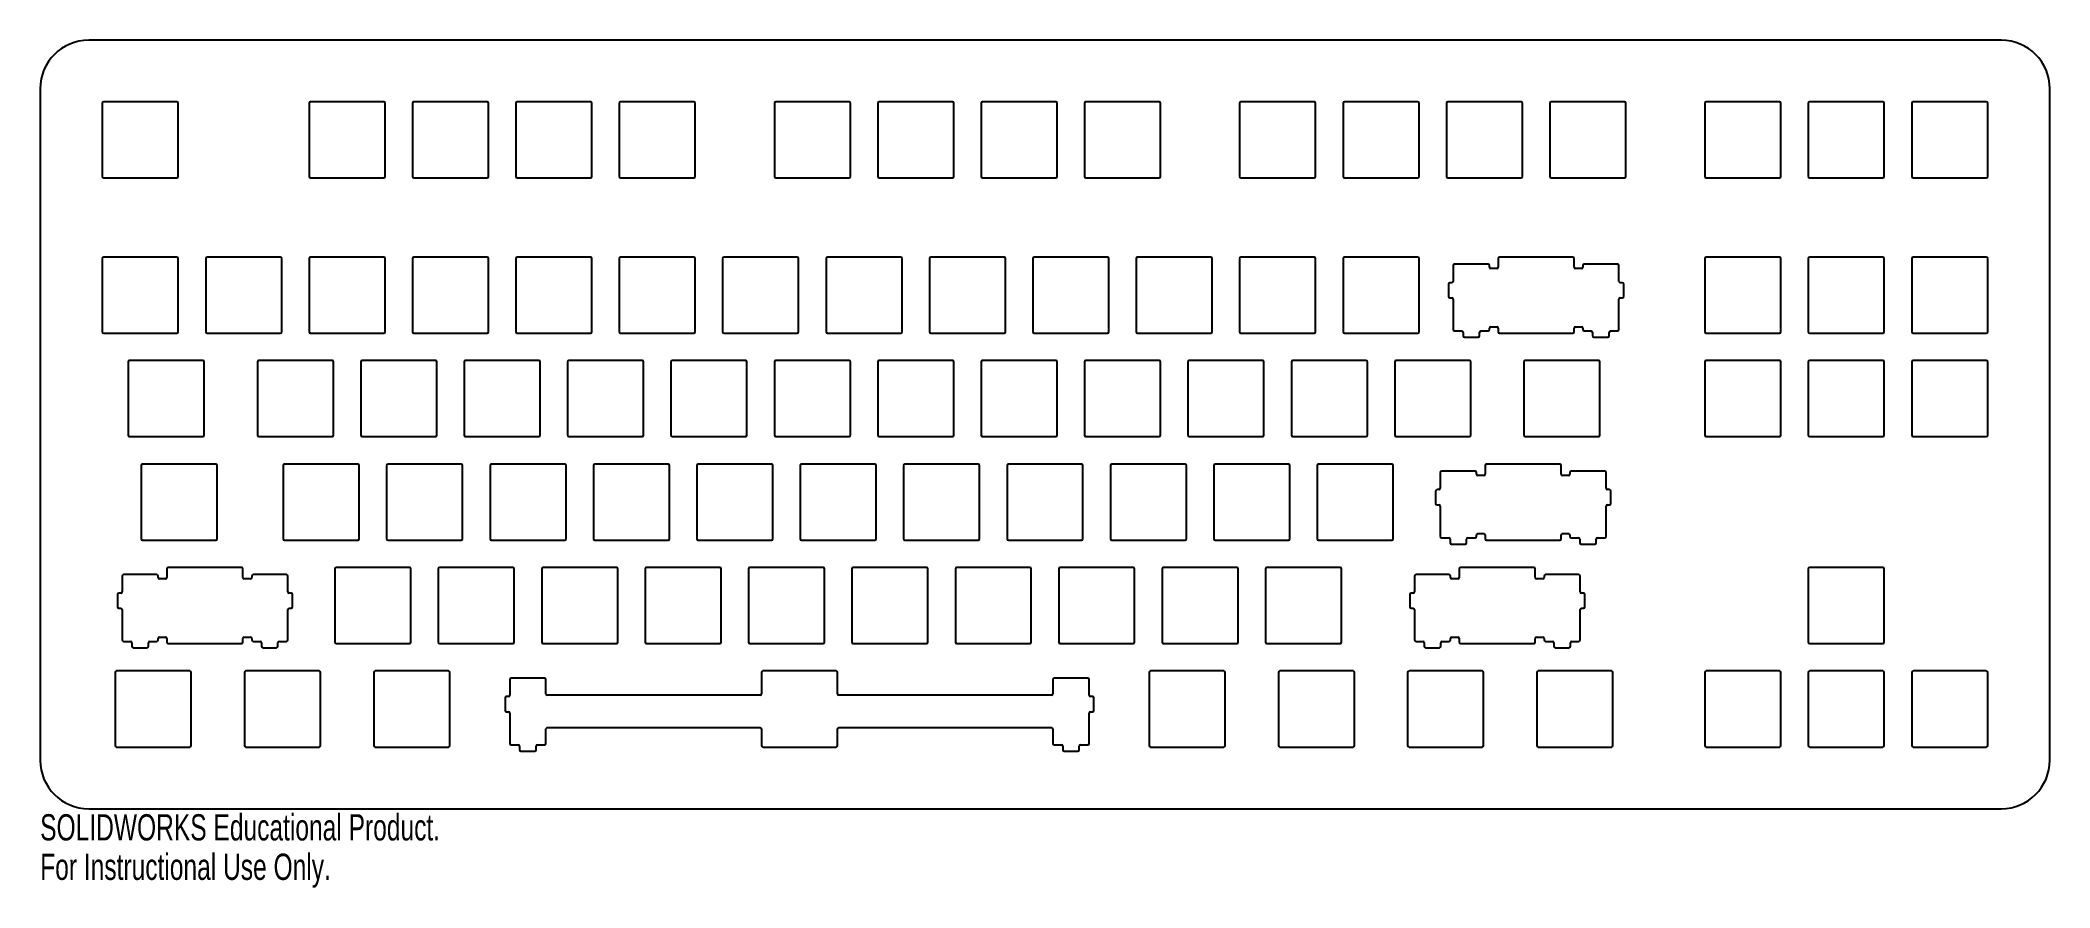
# Model space of a CAD drawing. Header units: millimetres. Extents: x -185 to 185, y -85 to 71.
import ezdxf

# ---------------------------------------------------------------- set-up
doc = ezdxf.new("R2010")
doc.units = ezdxf.units.MM
doc.styles.add('SLDTEXTSTYLE0', font='TXT', dxfattribs={"width": 0.7})

msp = doc.modelspace()

# ---------------------------------------------------------------- linework, layer by layer
at = {"color": 7, "linetype": 'Continuous', "lineweight": 25}
for p, q in [((176.2, 70.75), (-176.2, 70.75)), ((-185.14, 61.81), (-185.14, -61.81)), ((-159.94, 59.39), (-173.44, 59.39)), ((-121.84, 59.39), (-135.34, 59.39)), ((-102.79, 59.39), (-116.29, 59.39)), ((-83.74, 59.39), (-97.24, 59.39)), ((-64.69, 59.39), (-78.19, 59.39)), ((-36.11, 59.39), (-49.61, 59.39)), ((-17.06, 59.39), (-30.56, 59.39)), ((1.99, 59.39), (-11.51, 59.39)), ((21.04, 59.39), (7.54, 59.39)), ((49.61, 59.39), (36.11, 59.39)), ((68.66, 59.39), (55.16, 59.39)), ((87.71, 59.39), (74.21, 59.39)), ((106.76, 59.39), (93.26, 59.39)), ((135.34, 59.39), (121.84, 59.39)), ((154.39, 59.39), (140.89, 59.39)), ((173.44, 59.39), (159.94, 59.39)), ((185.14, -61.81), (185.14, 61.81)), ((-173.69, 59.14), (-173.69, 45.64)), ((-159.69, 45.64), (-159.69, 59.14)), ((-135.59, 59.14), (-135.59, 45.64)), ((-121.59, 45.64), (-121.59, 59.14)), ((-116.54, 59.14), (-116.54, 45.64)), ((-102.54, 45.64), (-102.54, 59.14)), ((-97.49, 59.14), (-97.49, 45.64)), ((-83.49, 45.64), (-83.49, 59.14)), ((-78.44, 59.14), (-78.44, 45.64)), ((-64.44, 45.64), (-64.44, 59.14)), ((-49.86, 59.14), (-49.86, 45.64)), ((-35.86, 45.64), (-35.86, 59.14)), ((-30.81, 59.14), (-30.81, 45.64)), ((-16.81, 45.64), (-16.81, 59.14)), ((-11.76, 59.14), (-11.76, 45.64)), ((2.24, 45.64), (2.24, 59.14)), ((7.29, 59.14), (7.29, 45.64)), ((21.29, 45.64), (21.29, 59.14)), ((35.86, 59.14), (35.86, 45.64)), ((49.86, 45.64), (49.86, 59.14)), ((54.91, 59.14), (54.91, 45.64)), ((68.91, 45.64), (68.91, 59.14)), ((73.96, 59.14), (73.96, 45.64)), ((87.96, 45.64), (87.96, 59.14)), ((93.01, 59.14), (93.01, 45.64)), ((107.01, 45.64), (107.01, 59.14)), ((121.59, 59.14), (121.59, 45.64)), ((135.59, 45.64), (135.59, 59.14)), ((140.64, 59.14), (140.64, 45.64)), ((154.64, 45.64), (154.64, 59.14)), ((159.69, 59.14), (159.69, 45.64)), ((173.69, 45.64), (173.69, 59.14)), ((-173.44, 45.39), (-159.94, 45.39)), ((-135.34, 45.39), (-121.84, 45.39)), ((-116.29, 45.39), (-102.79, 45.39)), ((-97.24, 45.39), (-83.74, 45.39)), ((-78.19, 45.39), (-64.69, 45.39)), ((-49.61, 45.39), (-36.11, 45.39)), ((-30.56, 45.39), (-17.06, 45.39)), ((-11.51, 45.39), (1.99, 45.39)), ((7.54, 45.39), (21.04, 45.39)), ((36.11, 45.39), (49.61, 45.39)), ((55.16, 45.39), (68.66, 45.39)), ((74.21, 45.39), (87.71, 45.39)), ((93.26, 45.39), (106.76, 45.39)), ((121.84, 45.39), (135.34, 45.39)), ((140.89, 45.39), (154.39, 45.39)), ((159.94, 45.39), (173.44, 45.39)), ((-173.69, 30.56), (-173.69, 17.06)), ((-159.94, 30.81), (-173.44, 30.81)), ((-159.69, 17.06), (-159.69, 30.56)), ((-154.64, 30.56), (-154.64, 17.06)), ((-140.89, 30.81), (-154.39, 30.81)), ((-140.64, 17.06), (-140.64, 30.56)), ((-135.59, 30.56), (-135.59, 17.06)), ((-121.84, 30.81), (-135.34, 30.81)), ((-121.59, 17.06), (-121.59, 30.56)), ((-116.54, 30.56), (-116.54, 17.06)), ((-102.79, 30.81), (-116.29, 30.81)), ((-102.54, 17.06), (-102.54, 30.56)), ((-97.49, 30.56), (-97.49, 17.06)), ((-83.74, 30.81), (-97.24, 30.81)), ((-83.49, 17.06), (-83.49, 30.56)), ((-78.44, 30.56), (-78.44, 17.06)), ((-64.69, 30.81), (-78.19, 30.81)), ((-64.44, 17.06), (-64.44, 30.56)), ((-59.39, 30.56), (-59.39, 17.06)), ((-45.64, 30.81), (-59.14, 30.81)), ((-45.39, 17.06), (-45.39, 30.56)), ((-40.34, 30.56), (-40.34, 17.06)), ((-26.59, 30.81), (-40.09, 30.81)), ((-26.34, 17.06), (-26.34, 30.56)), ((-21.29, 30.56), (-21.29, 17.06)), ((-7.54, 30.81), (-21.04, 30.81)), ((-7.29, 17.06), (-7.29, 30.56)), ((-2.24, 30.56), (-2.24, 17.06)), ((11.51, 30.81), (-1.99, 30.81)), ((11.76, 17.06), (11.76, 30.56)), ((16.81, 30.56), (16.81, 17.06)), ((30.56, 30.81), (17.06, 30.81)), ((30.81, 17.06), (30.81, 30.56)), ((35.86, 30.56), (35.86, 17.06)), ((49.61, 30.81), (36.11, 30.81)), ((49.86, 17.06), (49.86, 30.56)), ((54.91, 30.56), (54.91, 17.06)), ((68.66, 30.81), (55.16, 30.81)), ((68.91, 17.06), (68.91, 30.56)), ((83.49, 30.56), (83.49, 28.96)), ((97.24, 30.81), (83.74, 30.81)), ((97.49, 28.96), (97.49, 30.56)), ((121.59, 30.56), (121.59, 17.06)), ((135.34, 30.81), (121.84, 30.81)), ((135.59, 17.06), (135.59, 30.56)), ((140.64, 30.56), (140.64, 17.06)), ((154.39, 30.81), (140.89, 30.81)), ((154.64, 17.06), (154.64, 30.56)), ((159.69, 30.56), (159.69, 17.06)), ((173.44, 30.81), (159.94, 30.81)), ((173.69, 17.06), (173.69, 30.56)), ((74.97, 26.1), (74.61, 26.1)), ((75.22, 29.25), (75.22, 26.35)), ((81.63, 29.5), (75.47, 29.5)), ((81.88, 28.96), (81.88, 29.25)), ((83.24, 28.71), (82.13, 28.71)), ((98.85, 28.71), (97.74, 28.71)), ((99.1, 29.25), (99.1, 28.96)), ((105.5, 29.5), (99.35, 29.5)), ((105.75, 26.35), (105.75, 29.25)), ((106.37, 26.1), (106, 26.1)), ((74.36, 25.85), (74.36, 23.55)), ((74.61, 23.3), (74.97, 23.3)), ((75.22, 23.05), (75.22, 17.46)), ((105.75, 17.46), (105.75, 23.05)), ((106, 23.3), (106.37, 23.3)), ((106.62, 23.55), (106.62, 25.85)), ((-173.44, 16.81), (-159.94, 16.81)), ((-154.39, 16.81), (-140.89, 16.81)), ((-135.34, 16.81), (-121.84, 16.81)), ((-116.29, 16.81), (-102.79, 16.81)), ((-97.24, 16.81), (-83.74, 16.81)), ((-78.19, 16.81), (-64.69, 16.81)), ((-59.14, 16.81), (-45.64, 16.81)), ((-40.09, 16.81), (-26.59, 16.81)), ((-21.04, 16.81), (-7.54, 16.81)), ((-1.99, 16.81), (11.51, 16.81)), ((17.06, 16.81), (30.56, 16.81)), ((36.11, 16.81), (49.61, 16.81)), ((55.16, 16.81), (68.66, 16.81)), ((75.47, 17.21), (76.78, 17.21)), ((77.03, 16.96), (77.03, 16.3)), ((77.28, 16.05), (79.82, 16.05)), ((80.07, 16.3), (80.07, 16.96)), ((80.32, 17.21), (81.63, 17.21)), ((81.88, 17.46), (81.88, 17.75)), ((82.13, 18), (83.24, 18)), ((83.49, 17.75), (83.49, 17.06)), ((83.74, 16.81), (97.24, 16.81)), ((97.49, 17.06), (97.49, 17.75)), ((97.74, 18), (98.85, 18)), ((99.1, 17.75), (99.1, 17.46)), ((99.35, 17.21), (100.65, 17.21)), ((100.9, 16.96), (100.9, 16.3)), ((101.15, 16.05), (103.7, 16.05)), ((103.95, 16.3), (103.95, 16.96)), ((104.2, 17.21), (105.5, 17.21)), ((121.84, 16.81), (135.34, 16.81)), ((140.89, 16.81), (154.39, 16.81)), ((159.94, 16.81), (173.44, 16.81)), ((-168.93, 11.51), (-168.93, -1.99)), ((-155.18, 11.76), (-168.68, 11.76)), ((-154.93, -1.99), (-154.93, 11.51)), ((-145.11, 11.51), (-145.11, -1.99)), ((-131.36, 11.76), (-144.86, 11.76)), ((-131.11, -1.99), (-131.11, 11.51)), ((-126.06, 11.51), (-126.06, -1.99)), ((-112.31, 11.76), (-125.81, 11.76)), ((-112.06, -1.99), (-112.06, 11.51)), ((-107.01, 11.51), (-107.01, -1.99)), ((-93.26, 11.76), (-106.76, 11.76)), ((-93.01, -1.99), (-93.01, 11.51)), ((-87.96, 11.51), (-87.96, -1.99)), ((-74.21, 11.76), (-87.71, 11.76)), ((-73.96, -1.99), (-73.96, 11.51)), ((-68.91, 11.51), (-68.91, -1.99)), ((-55.16, 11.76), (-68.66, 11.76)), ((-54.91, -1.99), (-54.91, 11.51)), ((-49.86, 11.51), (-49.86, -1.99)), ((-36.11, 11.76), (-49.61, 11.76)), ((-35.86, -1.99), (-35.86, 11.51)), ((-30.81, 11.51), (-30.81, -1.99)), ((-17.06, 11.76), (-30.56, 11.76)), ((-16.81, -1.99), (-16.81, 11.51)), ((-11.76, 11.51), (-11.76, -1.99)), ((1.99, 11.76), (-11.51, 11.76)), ((2.24, -1.99), (2.24, 11.51)), ((7.29, 11.51), (7.29, -1.99)), ((21.04, 11.76), (7.54, 11.76)), ((21.29, -1.99), (21.29, 11.51)), ((26.34, 11.51), (26.34, -1.99)), ((40.09, 11.76), (26.59, 11.76)), ((40.34, -1.99), (40.34, 11.51)), ((45.39, 11.51), (45.39, -1.99)), ((59.14, 11.76), (45.64, 11.76)), ((59.39, -1.99), (59.39, 11.51)), ((64.44, 11.51), (64.44, -1.99)), ((78.19, 11.76), (64.69, 11.76)), ((78.44, -1.99), (78.44, 11.51)), ((88.25, 11.51), (88.25, -1.99)), ((102, 11.76), (88.5, 11.76)), ((102.25, -1.99), (102.25, 11.51)), ((121.59, 11.51), (121.59, -1.99)), ((135.34, 11.76), (121.84, 11.76)), ((135.59, -1.99), (135.59, 11.51)), ((140.64, 11.51), (140.64, -1.99)), ((154.39, 11.76), (140.89, 11.76)), ((154.64, -1.99), (154.64, 11.51)), ((159.69, 11.51), (159.69, -1.99)), ((173.44, 11.76), (159.94, 11.76)), ((173.69, -1.99), (173.69, 11.51)), ((-168.68, -2.24), (-155.18, -2.24)), ((-144.86, -2.24), (-131.36, -2.24)), ((-125.81, -2.24), (-112.31, -2.24)), ((-106.76, -2.24), (-93.26, -2.24)), ((-87.71, -2.24), (-74.21, -2.24)), ((-68.66, -2.24), (-55.16, -2.24)), ((-49.61, -2.24), (-36.11, -2.24)), ((-30.56, -2.24), (-17.06, -2.24)), ((-11.51, -2.24), (1.99, -2.24)), ((7.54, -2.24), (21.04, -2.24)), ((26.59, -2.24), (40.09, -2.24)), ((45.64, -2.24), (59.14, -2.24)), ((64.69, -2.24), (78.19, -2.24)), ((88.5, -2.24), (102, -2.24)), ((121.84, -2.24), (135.34, -2.24)), ((140.89, -2.24), (154.39, -2.24)), ((159.94, -2.24), (173.44, -2.24)), ((-152.79, -7.29), (-166.29, -7.29)), ((-126.6, -7.29), (-140.1, -7.29)), ((-107.55, -7.29), (-121.05, -7.29)), ((-88.5, -7.29), (-102, -7.29)), ((-69.45, -7.29), (-82.95, -7.29)), ((-50.4, -7.29), (-63.9, -7.29)), ((-31.35, -7.29), (-44.85, -7.29)), ((-12.3, -7.29), (-25.8, -7.29)), ((6.75, -7.29), (-6.75, -7.29)), ((25.8, -7.29), (12.3, -7.29)), ((44.85, -7.29), (31.35, -7.29)), ((63.9, -7.29), (50.4, -7.29)), ((94.86, -7.29), (81.36, -7.29)), ((-166.54, -7.54), (-166.54, -21.04)), ((-152.54, -21.04), (-152.54, -7.54)), ((-140.35, -7.54), (-140.35, -21.04)), ((-126.35, -21.04), (-126.35, -7.54)), ((-121.3, -7.54), (-121.3, -21.04)), ((-107.3, -21.04), (-107.3, -7.54)), ((-102.25, -7.54), (-102.25, -21.04)), ((-88.25, -21.04), (-88.25, -7.54)), ((-83.2, -7.54), (-83.2, -21.04)), ((-69.2, -21.04), (-69.2, -7.54)), ((-64.15, -7.54), (-64.15, -21.04)), ((-50.15, -21.04), (-50.15, -7.54)), ((-45.1, -7.54), (-45.1, -21.04)), ((-31.1, -21.04), (-31.1, -7.54)), ((-26.05, -7.54), (-26.05, -21.04)), ((-12.05, -21.04), (-12.05, -7.54)), ((-7, -7.54), (-7, -21.04)), ((7, -21.04), (7, -7.54)), ((12.05, -7.54), (12.05, -21.04)), ((26.05, -21.04), (26.05, -7.54)), ((31.1, -7.54), (31.1, -21.04)), ((45.1, -21.04), (45.1, -7.54)), ((50.15, -7.54), (50.15, -21.04)), ((64.15, -21.04), (64.15, -7.54)), ((72.84, -8.85), (72.84, -11.75)), ((79.25, -8.6), (73.09, -8.6)), ((79.5, -9.14), (79.5, -8.85)), ((80.86, -9.39), (79.75, -9.39)), ((81.11, -7.54), (81.11, -9.14)), ((95.11, -9.14), (95.11, -7.54)), ((96.47, -9.39), (95.36, -9.39)), ((96.72, -8.85), (96.72, -9.14)), ((103.12, -8.6), (96.97, -8.6)), ((103.37, -11.75), (103.37, -8.85)), ((71.98, -12.25), (71.98, -14.55)), ((72.59, -12), (72.23, -12)), ((72.23, -14.8), (72.59, -14.8)), ((103.99, -12), (103.62, -12)), ((103.62, -14.8), (103.99, -14.8)), ((104.24, -14.55), (104.24, -12.25)), ((72.84, -15.05), (72.84, -20.64)), ((103.37, -20.64), (103.37, -15.05)), ((-166.29, -21.29), (-152.79, -21.29)), ((-140.1, -21.29), (-126.6, -21.29)), ((-121.05, -21.29), (-107.55, -21.29)), ((-102, -21.29), (-88.5, -21.29)), ((-82.95, -21.29), (-69.45, -21.29)), ((-63.9, -21.29), (-50.4, -21.29)), ((-44.85, -21.29), (-31.35, -21.29)), ((-25.8, -21.29), (-12.3, -21.29)), ((-6.75, -21.29), (6.75, -21.29)), ((12.3, -21.29), (25.8, -21.29)), ((31.35, -21.29), (44.85, -21.29)), ((50.4, -21.29), (63.9, -21.29)), ((73.09, -20.89), (74.39, -20.89)), ((74.64, -21.14), (74.64, -21.8)), ((74.89, -22.05), (77.44, -22.05)), ((77.69, -21.8), (77.69, -21.14)), ((77.94, -20.89), (79.25, -20.89)), ((79.5, -20.64), (79.5, -20.35)), ((79.75, -20.1), (80.86, -20.1)), ((81.11, -20.35), (81.11, -21.04)), ((81.36, -21.29), (94.86, -21.29)), ((95.11, -21.04), (95.11, -20.35)), ((95.36, -20.1), (96.47, -20.1)), ((96.72, -20.35), (96.72, -20.64)), ((96.97, -20.89), (98.27, -20.89)), ((98.52, -21.14), (98.52, -21.8)), ((98.77, -22.05), (101.32, -22.05)), ((101.57, -21.8), (101.57, -21.14)), ((101.82, -20.89), (103.12, -20.89)), ((-170.05, -27.9), (-170.05, -30.8)), ((-163.64, -27.65), (-169.8, -27.65)), ((-163.39, -28.19), (-163.39, -27.9)), ((-162.03, -28.44), (-163.14, -28.44)), ((-161.78, -26.59), (-161.78, -28.19)), ((-148.03, -26.34), (-161.53, -26.34)), ((-147.78, -28.19), (-147.78, -26.59)), ((-146.42, -28.44), (-147.53, -28.44)), ((-146.17, -27.9), (-146.17, -28.19)), ((-139.77, -27.65), (-145.92, -27.65)), ((-139.52, -30.8), (-139.52, -27.9)), ((-130.82, -26.59), (-130.82, -40.09)), ((-117.08, -26.34), (-130.57, -26.34)), ((-116.83, -40.09), (-116.83, -26.59)), ((-111.78, -26.59), (-111.78, -40.09)), ((-98.03, -26.34), (-111.53, -26.34)), ((-97.78, -40.09), (-97.78, -26.59)), ((-92.72, -26.59), (-92.72, -40.09)), ((-78.97, -26.34), (-92.47, -26.34)), ((-78.72, -40.09), (-78.72, -26.59)), ((-73.67, -26.59), (-73.67, -40.09)), ((-59.92, -26.34), (-73.42, -26.34)), ((-59.67, -40.09), (-59.67, -26.59)), ((-54.62, -26.59), (-54.62, -40.09)), ((-40.88, -26.34), (-54.38, -26.34)), ((-40.62, -40.09), (-40.62, -26.59)), ((-35.58, -26.59), (-35.58, -40.09)), ((-21.82, -26.34), (-35.33, -26.34)), ((-21.57, -40.09), (-21.57, -26.59)), ((-16.52, -26.59), (-16.52, -40.09)), ((-2.77, -26.34), (-16.27, -26.34)), ((-2.52, -40.09), (-2.52, -26.59)), ((2.52, -26.59), (2.52, -40.09)), ((16.27, -26.34), (2.77, -26.34)), ((16.52, -40.09), (16.52, -26.59)), ((21.57, -26.59), (21.57, -40.09)), ((35.33, -26.34), (21.82, -26.34)), ((35.58, -40.09), (35.58, -26.59)), ((40.62, -26.59), (40.62, -40.09)), ((54.38, -26.34), (40.88, -26.34)), ((54.62, -40.09), (54.62, -26.59)), ((68.08, -27.9), (68.08, -30.8)), ((74.48, -27.65), (68.33, -27.65)), ((74.73, -28.19), (74.73, -27.9)), ((76.09, -28.44), (74.98, -28.44)), ((76.34, -26.59), (76.34, -28.19)), ((90.09, -26.34), (76.59, -26.34)), ((90.34, -28.19), (90.34, -26.59)), ((91.7, -28.44), (90.59, -28.44)), ((91.95, -27.9), (91.95, -28.19)), ((98.36, -27.65), (92.2, -27.65)), ((98.61, -30.8), (98.61, -27.9)), ((140.64, -26.59), (140.64, -40.09)), ((154.39, -26.34), (140.89, -26.34)), ((154.64, -40.09), (154.64, -26.59)), ((-170.91, -31.3), (-170.91, -33.6)), ((-170.3, -31.05), (-170.66, -31.05)), ((-138.9, -31.05), (-139.27, -31.05)), ((-138.65, -33.6), (-138.65, -31.3)), ((67.21, -31.3), (67.21, -33.6)), ((67.83, -31.05), (67.46, -31.05)), ((99.22, -31.05), (98.86, -31.05)), ((99.47, -33.6), (99.47, -31.3)), ((-170.66, -33.85), (-170.3, -33.85)), ((-170.05, -34.1), (-170.05, -39.69)), ((-139.52, -39.69), (-139.52, -34.1)), ((-139.27, -33.85), (-138.9, -33.85)), ((67.46, -33.85), (67.83, -33.85)), ((68.08, -34.1), (68.08, -39.69)), ((98.61, -39.69), (98.61, -34.1)), ((98.86, -33.85), (99.22, -33.85)), ((-169.8, -39.94), (-168.49, -39.94)), ((-168.24, -40.19), (-168.24, -40.85)), ((-165.2, -40.85), (-165.2, -40.19)), ((-164.95, -39.94), (-163.64, -39.94)), ((-163.39, -39.69), (-163.39, -39.4)), ((-163.14, -39.15), (-162.03, -39.15)), ((-161.78, -39.4), (-161.78, -40.09)), ((-161.53, -40.34), (-148.03, -40.34)), ((-147.78, -40.09), (-147.78, -39.4)), ((-147.53, -39.15), (-146.42, -39.15)), ((-146.17, -39.4), (-146.17, -39.69)), ((-145.92, -39.94), (-144.62, -39.94)), ((-144.37, -40.19), (-144.37, -40.85)), ((-141.32, -40.85), (-141.32, -40.19)), ((-141.07, -39.94), (-139.77, -39.94)), ((-130.57, -40.34), (-117.08, -40.34)), ((-111.53, -40.34), (-98.03, -40.34)), ((-92.47, -40.34), (-78.97, -40.34)), ((-73.42, -40.34), (-59.92, -40.34)), ((-54.38, -40.34), (-40.88, -40.34)), ((-35.33, -40.34), (-21.82, -40.34)), ((-16.27, -40.34), (-2.77, -40.34)), ((2.77, -40.34), (16.27, -40.34)), ((21.82, -40.34), (35.33, -40.34)), ((40.88, -40.34), (54.38, -40.34)), ((68.33, -39.94), (69.63, -39.94)), ((69.88, -40.19), (69.88, -40.85)), ((72.93, -40.85), (72.93, -40.19)), ((73.18, -39.94), (74.48, -39.94)), ((74.73, -39.69), (74.73, -39.4)), ((74.98, -39.15), (76.09, -39.15)), ((76.34, -39.4), (76.34, -40.09)), ((76.59, -40.34), (90.09, -40.34)), ((90.34, -40.09), (90.34, -39.4)), ((90.59, -39.15), (91.7, -39.15)), ((91.95, -39.4), (91.95, -39.69)), ((92.2, -39.94), (93.51, -39.94)), ((93.76, -40.19), (93.76, -40.85)), ((96.81, -40.85), (96.81, -40.19)), ((97.06, -39.94), (98.36, -39.94)), ((140.89, -40.34), (154.39, -40.34)), ((-167.99, -41.1), (-165.45, -41.1)), ((-144.12, -41.1), (-141.57, -41.1)), ((70.13, -41.1), (72.68, -41.1)), ((94.01, -41.1), (96.56, -41.1)), ((-171.31, -45.64), (-171.31, -59.14)), ((-157.56, -45.39), (-171.06, -45.39)), ((-157.31, -59.14), (-157.31, -45.64)), ((-147.49, -45.64), (-147.49, -59.14)), ((-133.74, -45.39), (-147.24, -45.39)), ((-133.49, -59.14), (-133.49, -45.64)), ((-123.68, -45.64), (-123.68, -59.14)), ((-109.93, -45.39), (-123.43, -45.39)), ((-109.68, -59.14), (-109.68, -45.64)), ((-98.61, -46.95), (-98.61, -49.85)), ((-92.2, -46.7), (-98.36, -46.7)), ((-91.95, -49.62), (-91.95, -46.95)), ((-52.24, -45.64), (-52.24, -49.62)), ((-38.49, -45.39), (-51.99, -45.39)), ((-38.24, -49.62), (-38.24, -45.64)), ((1.47, -46.95), (1.47, -49.62)), ((7.87, -46.7), (1.72, -46.7)), ((8.12, -49.85), (8.12, -46.95)), ((19.19, -45.64), (19.19, -59.14)), ((32.94, -45.39), (19.44, -45.39)), ((33.19, -59.14), (33.19, -45.64)), ((43.01, -45.64), (43.01, -59.14)), ((56.76, -45.39), (43.26, -45.39)), ((57.01, -59.14), (57.01, -45.64)), ((66.82, -45.64), (66.82, -59.14)), ((80.57, -45.39), (67.07, -45.39)), ((80.82, -59.14), (80.82, -45.64)), ((90.63, -45.64), (90.63, -59.14)), ((104.38, -45.39), (90.88, -45.39)), ((104.63, -59.14), (104.63, -45.64)), ((121.59, -45.64), (121.59, -59.14)), ((135.34, -45.39), (121.84, -45.39)), ((135.59, -59.14), (135.59, -45.64)), ((140.64, -45.64), (140.64, -59.14)), ((154.39, -45.39), (140.89, -45.39)), ((154.64, -59.14), (154.64, -45.64)), ((159.69, -45.64), (159.69, -59.14)), ((173.44, -45.39), (159.94, -45.39)), ((173.69, -59.14), (173.69, -45.64)), ((-99.47, -50.35), (-99.47, -52.65)), ((-98.86, -50.1), (-99.22, -50.1)), ((-52.49, -49.87), (-91.7, -49.87)), ((1.22, -49.87), (-37.99, -49.87)), ((8.74, -50.1), (8.37, -50.1)), ((8.99, -52.65), (8.99, -50.35)), ((-99.22, -52.9), (-98.86, -52.9)), ((-98.61, -53.15), (-98.61, -58.74)), ((8.12, -58.74), (8.12, -53.15)), ((8.37, -52.9), (8.74, -52.9)), ((-98.36, -58.99), (-97.06, -58.99)), ((-96.81, -59.24), (-96.81, -59.9)), ((-93.76, -59.9), (-93.76, -59.24)), ((-93.51, -58.99), (-92.2, -58.99)), ((-91.95, -58.74), (-91.95, -56.07)), ((-91.7, -55.82), (-52.49, -55.82)), ((-52.24, -56.07), (-52.24, -59.14)), ((-38.24, -59.14), (-38.24, -56.07)), ((-37.99, -55.82), (1.22, -55.82)), ((1.47, -56.07), (1.47, -58.74)), ((1.72, -58.99), (3.02, -58.99)), ((3.27, -59.24), (3.27, -59.9)), ((6.32, -59.9), (6.32, -59.24)), ((6.57, -58.99), (7.87, -58.99)), ((-171.06, -59.39), (-157.56, -59.39)), ((-147.24, -59.39), (-133.74, -59.39)), ((-123.43, -59.39), (-109.93, -59.39)), ((-96.56, -60.15), (-94.01, -60.15)), ((-51.99, -59.39), (-38.49, -59.39)), ((3.52, -60.15), (6.07, -60.15)), ((19.44, -59.39), (32.94, -59.39)), ((43.26, -59.39), (56.76, -59.39)), ((67.07, -59.39), (80.57, -59.39)), ((90.88, -59.39), (104.38, -59.39)), ((121.84, -59.39), (135.34, -59.39)), ((140.89, -59.39), (154.39, -59.39)), ((159.94, -59.39), (173.44, -59.39)), ((-176.2, -70.75), (176.2, -70.75))]:
    msp.add_line(p, q, dxfattribs=at)
for centre, radius, start, end in [((-176.2, 61.81), 8.94, 90, 180), ((176.2, 61.81), 8.94, 360, 90), ((-173.44, 59.14), 0.25, 90, 180), ((-159.94, 59.14), 0.25, 360, 90), ((-135.34, 59.14), 0.25, 90, 180), ((-121.84, 59.14), 0.25, 360, 90), ((-116.29, 59.14), 0.25, 90, 180), ((-102.79, 59.14), 0.25, 360, 90), ((-97.24, 59.14), 0.25, 90, 180), ((-83.74, 59.14), 0.25, 360, 90), ((-78.19, 59.14), 0.25, 90, 180), ((-64.69, 59.14), 0.25, 360, 90), ((-49.61, 59.14), 0.25, 90, 180), ((-36.11, 59.14), 0.25, 360, 90), ((-30.56, 59.14), 0.25, 90, 180), ((-17.06, 59.14), 0.25, 360, 90), ((-11.51, 59.14), 0.25, 90, 180), ((1.99, 59.14), 0.25, 360, 90), ((7.54, 59.14), 0.25, 90, 180), ((21.04, 59.14), 0.25, 0, 90), ((36.11, 59.14), 0.25, 90, 180), ((49.61, 59.14), 0.25, 360, 90), ((55.16, 59.14), 0.25, 90, 180), ((68.66, 59.14), 0.25, 0, 90), ((74.21, 59.14), 0.25, 90, 180), ((87.71, 59.14), 0.25, 0, 90), ((93.26, 59.14), 0.25, 90, 180), ((106.76, 59.14), 0.25, 360, 90), ((121.84, 59.14), 0.25, 90, 180), ((135.34, 59.14), 0.25, 0, 90), ((140.89, 59.14), 0.25, 90, 180), ((154.39, 59.14), 0.25, 0, 90), ((159.94, 59.14), 0.25, 90, 180), ((173.44, 59.14), 0.25, 360, 90), ((-173.44, 45.64), 0.25, 180, 270), ((-159.94, 45.64), 0.25, 270, 0), ((-135.34, 45.64), 0.25, 180, 270), ((-121.84, 45.64), 0.25, 270, 0), ((-116.29, 45.64), 0.25, 180, 270), ((-102.79, 45.64), 0.25, 270, 0), ((-97.24, 45.64), 0.25, 180, 270), ((-83.74, 45.64), 0.25, 270, 0), ((-78.19, 45.64), 0.25, 180, 270), ((-64.69, 45.64), 0.25, 270, 0), ((-49.61, 45.64), 0.25, 180, 270), ((-36.11, 45.64), 0.25, 270, 0), ((-30.56, 45.64), 0.25, 180, 270), ((-17.06, 45.64), 0.25, 270, 0), ((-11.51, 45.64), 0.25, 180, 270), ((1.99, 45.64), 0.25, 270, 0), ((7.54, 45.64), 0.25, 180, 270), ((21.04, 45.64), 0.25, 270, 0), ((36.11, 45.64), 0.25, 180, 270), ((49.61, 45.64), 0.25, 270, 0), ((55.16, 45.64), 0.25, 180, 270), ((68.66, 45.64), 0.25, 270, 0), ((74.21, 45.64), 0.25, 180, 270), ((87.71, 45.64), 0.25, 270, 0), ((93.26, 45.64), 0.25, 180, 270), ((106.76, 45.64), 0.25, 270, 0), ((121.84, 45.64), 0.25, 180, 270), ((135.34, 45.64), 0.25, 270, 0), ((140.89, 45.64), 0.25, 180, 270), ((154.39, 45.64), 0.25, 270, 0), ((159.94, 45.64), 0.25, 180, 270), ((173.44, 45.64), 0.25, 270, 0), ((-173.44, 30.56), 0.25, 90, 180), ((-159.94, 30.56), 0.25, 0, 90), ((-154.39, 30.56), 0.25, 90, 180), ((-140.89, 30.56), 0.25, 0, 90), ((-135.34, 30.56), 0.25, 90, 180), ((-121.84, 30.56), 0.25, 0, 90), ((-116.29, 30.56), 0.25, 90, 180), ((-102.79, 30.56), 0.25, 0, 90), ((-97.24, 30.56), 0.25, 90, 180), ((-83.74, 30.56), 0.25, 0, 90), ((-78.19, 30.56), 0.25, 90, 180), ((-64.69, 30.56), 0.25, 0, 90), ((-59.14, 30.56), 0.25, 90, 180), ((-45.64, 30.56), 0.25, 0, 90), ((-40.09, 30.56), 0.25, 90, 180), ((-26.59, 30.56), 0.25, 0, 90), ((-21.04, 30.56), 0.25, 90, 180), ((-7.54, 30.56), 0.25, 0, 90), ((-1.99, 30.56), 0.25, 90, 180), ((11.51, 30.56), 0.25, 0, 90), ((17.06, 30.56), 0.25, 90, 180), ((30.56, 30.56), 0.25, 0, 90), ((36.11, 30.56), 0.25, 90, 180), ((49.61, 30.56), 0.25, 0, 90), ((55.16, 30.56), 0.25, 90, 180), ((68.66, 30.56), 0.25, 0, 90), ((83.74, 30.56), 0.25, 90, 180), ((97.24, 30.56), 0.25, 0, 90), ((121.84, 30.56), 0.25, 90, 180), ((135.34, 30.56), 0.25, 0, 90), ((140.89, 30.56), 0.25, 90, 180), ((154.39, 30.56), 0.25, 0, 90), ((159.94, 30.56), 0.25, 90, 180), ((173.44, 30.56), 0.25, 0, 90), ((74.61, 25.85), 0.25, 90, 180), ((74.97, 26.35), 0.25, 270, 0), ((75.47, 29.25), 0.25, 90, 180), ((81.63, 29.25), 0.25, 0, 90), ((82.13, 28.96), 0.25, 180, 270), ((83.24, 28.96), 0.25, 270, 0), ((97.74, 28.96), 0.25, 180, 270), ((98.85, 28.96), 0.25, 270, 0), ((99.35, 29.25), 0.25, 90, 180), ((105.5, 29.25), 0.25, 0, 90), ((106, 26.35), 0.25, 180, 270), ((106.37, 25.85), 0.25, 0, 90), ((74.61, 23.55), 0.25, 180, 270), ((74.97, 23.05), 0.25, 0, 90), ((106, 23.05), 0.25, 90, 180), ((106.37, 23.55), 0.25, 270, 0), ((-173.44, 17.06), 0.25, 180, 270), ((-159.94, 17.06), 0.25, 270, 0), ((-154.39, 17.06), 0.25, 180, 270), ((-140.89, 17.06), 0.25, 270, 0), ((-135.34, 17.06), 0.25, 180, 270), ((-121.84, 17.06), 0.25, 270, 0), ((-116.29, 17.06), 0.25, 180, 270), ((-102.79, 17.06), 0.25, 270, 0), ((-97.24, 17.06), 0.25, 180, 270), ((-83.74, 17.06), 0.25, 270, 0), ((-78.19, 17.06), 0.25, 180, 270), ((-64.69, 17.06), 0.25, 270, 0), ((-59.14, 17.06), 0.25, 180, 270), ((-45.64, 17.06), 0.25, 270, 0), ((-40.09, 17.06), 0.25, 180, 270), ((-26.59, 17.06), 0.25, 270, 0), ((-21.04, 17.06), 0.25, 180, 270), ((-7.54, 17.06), 0.25, 270, 0), ((-1.99, 17.06), 0.25, 180, 270), ((11.51, 17.06), 0.25, 270, 0), ((17.06, 17.06), 0.25, 180, 270), ((30.56, 17.06), 0.25, 270, 0), ((36.11, 17.06), 0.25, 180, 270), ((49.61, 17.06), 0.25, 270, 0), ((55.16, 17.06), 0.25, 180, 270), ((68.66, 17.06), 0.25, 270, 0), ((75.47, 17.46), 0.25, 180, 270), ((76.78, 16.96), 0.25, 0, 90), ((77.28, 16.3), 0.25, 180, 270), ((79.82, 16.3), 0.25, 270, 0), ((80.32, 16.96), 0.25, 90, 180), ((81.63, 17.46), 0.25, 270, 0), ((82.13, 17.75), 0.25, 90, 180), ((83.24, 17.75), 0.25, 0, 90), ((83.74, 17.06), 0.25, 180, 270), ((97.24, 17.06), 0.25, 270, 0), ((97.74, 17.75), 0.25, 90, 180), ((98.85, 17.75), 0.25, 0, 90), ((99.35, 17.46), 0.25, 180, 270), ((100.65, 16.96), 0.25, 0, 90), ((101.15, 16.3), 0.25, 180, 270), ((103.7, 16.3), 0.25, 270, 0), ((104.2, 16.96), 0.25, 90, 180), ((105.5, 17.46), 0.25, 270, 0), ((121.84, 17.06), 0.25, 180, 270), ((135.34, 17.06), 0.25, 270, 0), ((140.89, 17.06), 0.25, 180, 270), ((154.39, 17.06), 0.25, 270, 0), ((159.94, 17.06), 0.25, 180, 270), ((173.44, 17.06), 0.25, 270, 0), ((-168.68, 11.51), 0.25, 90, 180), ((-155.18, 11.51), 0.25, 0, 90), ((-144.86, 11.51), 0.25, 90, 180), ((-131.36, 11.51), 0.25, 0, 90), ((-125.81, 11.51), 0.25, 90, 180), ((-112.31, 11.51), 0.25, 0, 90), ((-106.76, 11.51), 0.25, 90, 180), ((-93.26, 11.51), 0.25, 0, 90), ((-87.71, 11.51), 0.25, 90, 180), ((-74.21, 11.51), 0.25, 0, 90), ((-68.66, 11.51), 0.25, 90, 180), ((-55.16, 11.51), 0.25, 0, 90), ((-49.61, 11.51), 0.25, 90, 180), ((-36.11, 11.51), 0.25, 0, 90), ((-30.56, 11.51), 0.25, 90, 180), ((-17.06, 11.51), 0.25, 0, 90), ((-11.51, 11.51), 0.25, 90, 180), ((1.99, 11.51), 0.25, 0, 90), ((7.54, 11.51), 0.25, 90, 180), ((21.04, 11.51), 0.25, 0, 90), ((26.59, 11.51), 0.25, 90, 180), ((40.09, 11.51), 0.25, 0, 90), ((45.64, 11.51), 0.25, 90, 180), ((59.14, 11.51), 0.25, 0, 90), ((64.69, 11.51), 0.25, 90, 180), ((78.19, 11.51), 0.25, 0, 90), ((88.5, 11.51), 0.25, 90, 180), ((102, 11.51), 0.25, 0, 90), ((121.84, 11.51), 0.25, 90, 180), ((135.34, 11.51), 0.25, 0, 90), ((140.89, 11.51), 0.25, 90, 180), ((154.39, 11.51), 0.25, 0, 90), ((159.94, 11.51), 0.25, 90, 180), ((173.44, 11.51), 0.25, 0, 90), ((-168.68, -1.99), 0.25, 180, 270), ((-155.18, -1.99), 0.25, 270, 0), ((-144.86, -1.99), 0.25, 180, 270), ((-131.36, -1.99), 0.25, 270, 0), ((-125.81, -1.99), 0.25, 180, 270), ((-112.31, -1.99), 0.25, 270, 0), ((-106.76, -1.99), 0.25, 180, 270), ((-93.26, -1.99), 0.25, 270, 0), ((-87.71, -1.99), 0.25, 180, 270), ((-74.21, -1.99), 0.25, 270, 0), ((-68.66, -1.99), 0.25, 180, 270), ((-55.16, -1.99), 0.25, 270, 0), ((-49.61, -1.99), 0.25, 180, 270), ((-36.11, -1.99), 0.25, 270, 0), ((-30.56, -1.99), 0.25, 180, 270), ((-17.06, -1.99), 0.25, 270, 0), ((-11.51, -1.99), 0.25, 180, 270), ((1.99, -1.99), 0.25, 270, 0), ((7.54, -1.99), 0.25, 180, 270), ((21.04, -1.99), 0.25, 270, 0), ((26.59, -1.99), 0.25, 180, 270), ((40.09, -1.99), 0.25, 270, 0), ((45.64, -1.99), 0.25, 180, 270), ((59.14, -1.99), 0.25, 270, 0), ((64.69, -1.99), 0.25, 180, 270), ((78.19, -1.99), 0.25, 270, 0), ((88.5, -1.99), 0.25, 180, 270), ((102, -1.99), 0.25, 270, 0), ((121.84, -1.99), 0.25, 180, 270), ((135.34, -1.99), 0.25, 270, 0), ((140.89, -1.99), 0.25, 180, 270), ((154.39, -1.99), 0.25, 270, 0), ((159.94, -1.99), 0.25, 180, 270), ((173.44, -1.99), 0.25, 270, 0), ((-166.29, -7.54), 0.25, 90, 180), ((-152.79, -7.54), 0.25, 0, 90), ((-140.1, -7.54), 0.25, 90, 180), ((-126.6, -7.54), 0.25, 0, 90), ((-121.05, -7.54), 0.25, 90, 180), ((-107.55, -7.54), 0.25, 0, 90), ((-102, -7.54), 0.25, 90, 180), ((-88.5, -7.54), 0.25, 0, 90), ((-82.95, -7.54), 0.25, 90, 180), ((-69.45, -7.54), 0.25, 0, 90), ((-63.9, -7.54), 0.25, 90, 180), ((-50.4, -7.54), 0.25, 0, 90), ((-44.85, -7.54), 0.25, 90, 180), ((-31.35, -7.54), 0.25, 0, 90), ((-25.8, -7.54), 0.25, 90, 180), ((-12.3, -7.54), 0.25, 0, 90), ((-6.75, -7.54), 0.25, 90, 180), ((6.75, -7.54), 0.25, 0, 90), ((12.3, -7.54), 0.25, 90, 180), ((25.8, -7.54), 0.25, 0, 90), ((31.35, -7.54), 0.25, 90, 180), ((44.85, -7.54), 0.25, 0, 90), ((50.4, -7.54), 0.25, 90, 180), ((63.9, -7.54), 0.25, 0, 90), ((81.36, -7.54), 0.25, 90, 180), ((94.86, -7.54), 0.25, 0, 90), ((73.09, -8.85), 0.25, 90, 180), ((79.25, -8.85), 0.25, 0, 90), ((79.75, -9.14), 0.25, 180, 270), ((80.86, -9.14), 0.25, 270, 0), ((95.36, -9.14), 0.25, 180, 270), ((96.47, -9.14), 0.25, 270, 0), ((96.97, -8.85), 0.25, 90, 180), ((103.12, -8.85), 0.25, 0, 90), ((72.23, -12.25), 0.25, 90, 180), ((72.23, -14.55), 0.25, 180, 270), ((72.59, -11.75), 0.25, 270, 0), ((72.59, -15.05), 0.25, 0, 90), ((103.62, -11.75), 0.25, 180, 270), ((103.62, -15.05), 0.25, 90, 180), ((103.99, -12.25), 0.25, 0, 90), ((103.99, -14.55), 0.25, 270, 0), ((-166.29, -21.04), 0.25, 180, 270), ((-152.79, -21.04), 0.25, 270, 0), ((-140.1, -21.04), 0.25, 180, 270), ((-126.6, -21.04), 0.25, 270, 0), ((-121.05, -21.04), 0.25, 180, 270), ((-107.55, -21.04), 0.25, 270, 0), ((-102, -21.04), 0.25, 180, 270), ((-88.5, -21.04), 0.25, 270, 0), ((-82.95, -21.04), 0.25, 180, 270), ((-69.45, -21.04), 0.25, 270, 0), ((-63.9, -21.04), 0.25, 180, 270), ((-50.4, -21.04), 0.25, 270, 0), ((-44.85, -21.04), 0.25, 180, 270), ((-31.35, -21.04), 0.25, 270, 0), ((-25.8, -21.04), 0.25, 180, 270), ((-12.3, -21.04), 0.25, 270, 0), ((-6.75, -21.04), 0.25, 180, 270), ((6.75, -21.04), 0.25, 270, 0), ((12.3, -21.04), 0.25, 180, 270), ((25.8, -21.04), 0.25, 270, 0), ((31.35, -21.04), 0.25, 180, 270), ((44.85, -21.04), 0.25, 270, 0), ((50.4, -21.04), 0.25, 180, 270), ((63.9, -21.04), 0.25, 270, 0), ((73.09, -20.64), 0.25, 180, 270), ((74.39, -21.14), 0.25, 0, 90), ((74.89, -21.8), 0.25, 180, 270), ((77.44, -21.8), 0.25, 270, 0), ((77.94, -21.14), 0.25, 90, 180), ((79.25, -20.64), 0.25, 270, 0), ((79.75, -20.35), 0.25, 90, 180), ((80.86, -20.35), 0.25, 0, 90), ((81.36, -21.04), 0.25, 180, 270), ((94.86, -21.04), 0.25, 270, 0), ((95.36, -20.35), 0.25, 90, 180), ((96.47, -20.35), 0.25, 0, 90), ((96.97, -20.64), 0.25, 180, 270), ((98.27, -21.14), 0.25, 0, 90), ((98.77, -21.8), 0.25, 180, 270), ((101.32, -21.8), 0.25, 270, 0), ((101.82, -21.14), 0.25, 90, 180), ((103.12, -20.64), 0.25, 270, 0), ((-169.8, -27.9), 0.25, 90, 180), ((-163.64, -27.9), 0.25, 0, 90), ((-163.14, -28.19), 0.25, 180, 270), ((-162.03, -28.19), 0.25, 270, 0), ((-161.53, -26.59), 0.25, 90, 180), ((-148.03, -26.59), 0.25, 0, 90), ((-147.53, -28.19), 0.25, 180, 270), ((-146.42, -28.19), 0.25, 270, 0), ((-145.92, -27.9), 0.25, 90, 180), ((-139.77, -27.9), 0.25, 0, 90), ((-130.57, -26.59), 0.25, 90, 180), ((-117.08, -26.59), 0.25, 0, 90), ((-111.53, -26.59), 0.25, 90, 180), ((-98.03, -26.59), 0.25, 0, 90), ((-92.47, -26.59), 0.25, 90, 180), ((-78.97, -26.59), 0.25, 0, 90), ((-73.42, -26.59), 0.25, 90, 180), ((-59.92, -26.59), 0.25, 0, 90), ((-54.38, -26.59), 0.25, 90, 180), ((-40.88, -26.59), 0.25, 0, 90), ((-35.33, -26.59), 0.25, 90, 180), ((-21.82, -26.59), 0.25, 0, 90), ((-16.27, -26.59), 0.25, 90, 180), ((-2.77, -26.59), 0.25, 0, 90), ((2.77, -26.59), 0.25, 90, 180), ((16.27, -26.59), 0.25, 0, 90), ((21.82, -26.59), 0.25, 90, 180), ((35.33, -26.59), 0.25, 0, 90), ((40.88, -26.59), 0.25, 90, 180), ((54.38, -26.59), 0.25, 0, 90), ((68.33, -27.9), 0.25, 90, 180), ((74.48, -27.9), 0.25, 0, 90), ((74.98, -28.19), 0.25, 180, 270), ((76.09, -28.19), 0.25, 270, 0), ((76.59, -26.59), 0.25, 90, 180), ((90.09, -26.59), 0.25, 0, 90), ((90.59, -28.19), 0.25, 180, 270), ((91.7, -28.19), 0.25, 270, 0), ((92.2, -27.9), 0.25, 90, 180), ((98.36, -27.9), 0.25, 0, 90), ((140.89, -26.59), 0.25, 90, 180), ((154.39, -26.59), 0.25, 0, 90), ((-170.66, -31.3), 0.25, 90, 180), ((-170.3, -30.8), 0.25, 270, 0), ((-139.27, -30.8), 0.25, 180, 270), ((-138.9, -31.3), 0.25, 0, 90), ((67.46, -31.3), 0.25, 90, 180), ((67.83, -30.8), 0.25, 270, 0), ((98.86, -30.8), 0.25, 180, 270), ((99.22, -31.3), 0.25, 0, 90), ((-170.66, -33.6), 0.25, 180, 270), ((-170.3, -34.1), 0.25, 0, 90), ((-139.27, -34.1), 0.25, 90, 180), ((-138.9, -33.6), 0.25, 270, 0), ((67.46, -33.6), 0.25, 180, 270), ((67.83, -34.1), 0.25, 0, 90), ((98.86, -34.1), 0.25, 90, 180), ((99.22, -33.6), 0.25, 270, 0), ((-169.8, -39.69), 0.25, 180, 270), ((-168.49, -40.19), 0.25, 0, 90), ((-164.95, -40.19), 0.25, 90, 180), ((-163.64, -39.69), 0.25, 270, 0), ((-163.14, -39.4), 0.25, 90, 180), ((-162.03, -39.4), 0.25, 0, 90), ((-161.53, -40.09), 0.25, 180, 270), ((-148.03, -40.09), 0.25, 270, 0), ((-147.53, -39.4), 0.25, 90, 180), ((-146.42, -39.4), 0.25, 0, 90), ((-145.92, -39.69), 0.25, 180, 270), ((-144.62, -40.19), 0.25, 0, 90), ((-141.07, -40.19), 0.25, 90, 180), ((-139.77, -39.69), 0.25, 270, 0), ((-130.57, -40.09), 0.25, 180, 270), ((-117.08, -40.09), 0.25, 270, 0), ((-111.53, -40.09), 0.25, 180, 270), ((-98.03, -40.09), 0.25, 270, 0), ((-92.47, -40.09), 0.25, 180, 270), ((-78.97, -40.09), 0.25, 270, 0), ((-73.42, -40.09), 0.25, 180, 270), ((-59.92, -40.09), 0.25, 270, 0), ((-54.38, -40.09), 0.25, 180, 270), ((-40.88, -40.09), 0.25, 270, 0), ((-35.33, -40.09), 0.25, 180, 270), ((-21.82, -40.09), 0.25, 270, 0), ((-16.27, -40.09), 0.25, 180, 270), ((-2.77, -40.09), 0.25, 270, 0), ((2.77, -40.09), 0.25, 180, 270), ((16.27, -40.09), 0.25, 270, 0), ((21.82, -40.09), 0.25, 180, 270), ((35.33, -40.09), 0.25, 270, 0), ((40.88, -40.09), 0.25, 180, 270), ((54.38, -40.09), 0.25, 270, 0), ((68.33, -39.69), 0.25, 180, 270), ((69.63, -40.19), 0.25, 360, 90), ((73.18, -40.19), 0.25, 90, 180), ((74.48, -39.69), 0.25, 270, 0), ((74.98, -39.4), 0.25, 90, 180), ((76.09, -39.4), 0.25, 0, 90), ((76.59, -40.09), 0.25, 180, 270), ((90.09, -40.09), 0.25, 270, 0), ((90.59, -39.4), 0.25, 90, 180), ((91.7, -39.4), 0.25, 0, 90), ((92.2, -39.69), 0.25, 180, 270), ((93.51, -40.19), 0.25, 0, 90), ((97.06, -40.19), 0.25, 90, 180), ((98.36, -39.69), 0.25, 270, 0), ((140.89, -40.09), 0.25, 180, 270), ((154.39, -40.09), 0.25, 270, 0), ((-167.99, -40.85), 0.25, 180, 270), ((-165.45, -40.85), 0.25, 270, 0), ((-144.12, -40.85), 0.25, 180, 270), ((-141.57, -40.85), 0.25, 270, 0), ((70.13, -40.85), 0.25, 180, 270), ((72.68, -40.85), 0.25, 270, 0), ((94.01, -40.85), 0.25, 180, 270), ((96.56, -40.85), 0.25, 270, 0), ((-171.06, -45.64), 0.25, 90, 180), ((-157.56, -45.64), 0.25, 360, 90), ((-147.24, -45.64), 0.25, 90, 180), ((-133.74, -45.64), 0.25, 360, 90), ((-123.43, -45.64), 0.25, 90, 180), ((-109.93, -45.64), 0.25, 360, 90), ((-98.36, -46.95), 0.25, 90, 180), ((-92.2, -46.95), 0.25, 0, 90), ((-51.99, -45.64), 0.25, 90, 180), ((-38.49, -45.64), 0.25, 0, 90), ((1.72, -46.95), 0.25, 90, 180), ((7.87, -46.95), 0.25, 0, 90), ((19.44, -45.64), 0.25, 90, 180), ((32.94, -45.64), 0.25, 360, 90), ((43.26, -45.64), 0.25, 90, 180), ((56.76, -45.64), 0.25, 360, 90), ((67.07, -45.64), 0.25, 90, 180), ((80.57, -45.64), 0.25, 360, 90), ((90.88, -45.64), 0.25, 90, 180), ((104.38, -45.64), 0.25, 360, 90), ((121.84, -45.64), 0.25, 90, 180), ((135.34, -45.64), 0.25, 0, 90), ((140.89, -45.64), 0.25, 90, 180), ((154.39, -45.64), 0.25, 360, 90), ((159.94, -45.64), 0.25, 90, 180), ((173.44, -45.64), 0.25, 360, 90), ((-99.22, -50.35), 0.25, 90, 180), ((-98.86, -49.85), 0.25, 270, 0), ((-91.7, -49.62), 0.25, 180, 270), ((-52.49, -49.62), 0.25, 270, 0), ((-37.99, -49.62), 0.25, 180, 270), ((1.22, -49.62), 0.25, 270, 0), ((8.37, -49.85), 0.25, 180, 270), ((8.74, -50.35), 0.25, 0, 90), ((-99.22, -52.65), 0.25, 180, 270), ((-98.86, -53.15), 0.25, 0, 90), ((8.37, -53.15), 0.25, 90, 180), ((8.74, -52.65), 0.25, 270, 0), ((-171.06, -59.14), 0.25, 180, 270), ((-157.56, -59.14), 0.25, 270, 0), ((-147.24, -59.14), 0.25, 180, 270), ((-133.74, -59.14), 0.25, 270, 0), ((-123.43, -59.14), 0.25, 180, 270), ((-109.93, -59.14), 0.25, 270, 0), ((-98.36, -58.74), 0.25, 180, 270), ((-97.06, -59.24), 0.25, 0, 90), ((-93.51, -59.24), 0.25, 90, 180), ((-92.2, -58.74), 0.25, 270, 0), ((-91.7, -56.07), 0.25, 90, 180), ((-52.49, -56.07), 0.25, 0, 90), ((-51.99, -59.14), 0.25, 180, 270), ((-38.49, -59.14), 0.25, 270, 0), ((-37.99, -56.07), 0.25, 90, 180), ((1.22, -56.07), 0.25, 0, 90), ((1.72, -58.74), 0.25, 180, 270), ((3.02, -59.24), 0.25, 0, 90), ((6.57, -59.24), 0.25, 90, 180), ((7.87, -58.74), 0.25, 270, 0), ((19.44, -59.14), 0.25, 180, 270), ((32.94, -59.14), 0.25, 270, 0), ((43.26, -59.14), 0.25, 180, 270), ((56.76, -59.14), 0.25, 270, 0), ((67.07, -59.14), 0.25, 180, 270), ((80.57, -59.14), 0.25, 270, 0), ((90.88, -59.14), 0.25, 180, 270), ((104.38, -59.14), 0.25, 270, 0), ((121.84, -59.14), 0.25, 180, 270), ((135.34, -59.14), 0.25, 270, 0), ((140.89, -59.14), 0.25, 180, 270), ((154.39, -59.14), 0.25, 270, 0), ((159.94, -59.14), 0.25, 180, 270), ((173.44, -59.14), 0.25, 270, 0), ((-176.2, -61.81), 8.94, 180, 270), ((-96.56, -59.9), 0.25, 180, 270), ((-94.01, -59.9), 0.25, 270, 0), ((3.52, -59.9), 0.25, 180, 270), ((6.07, -59.9), 0.25, 270, 0), ((176.2, -61.81), 8.94, 270, 0)]:
    msp.add_arc(centre, radius, start, end, dxfattribs=at)

# ---------------------------------------------------------------- texts
at = {"color": 7, "linetype": 'Continuous', "char_height": 4.8336, "attachment_point": 1, "style": 'SLDTEXTSTYLE0'}
for s, insert in [('SOLIDWORKS Educational Product.', (-185.14, -71.76)), ('For Instructional Use Only.', (-185.14, -79.02))]:
    msp.add_mtext(s, dxfattribs=dict(at, insert=insert))

doc.saveas('drawing.dxf')
